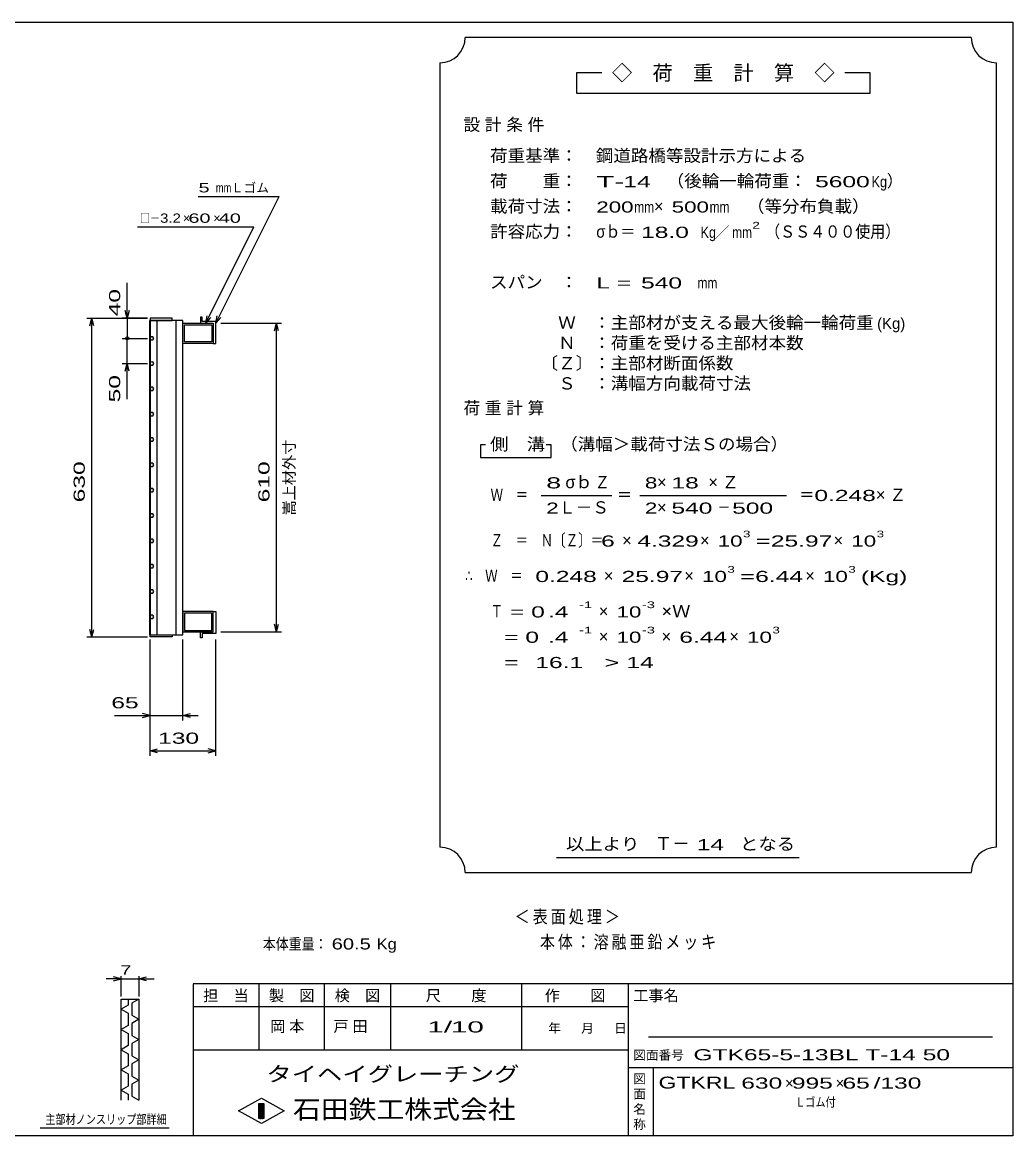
# Model space of a CAD drawing. Units: millimetres, scale not verified. Extents: x -1820 to 1731, y -1282 to 1054.
# Drawn here: x -227 to 1731, y -1146 to 1054 of the extents above; entities that cross this region are included whole.
import ezdxf
from ezdxf.enums import TextEntityAlignment as Align

# ---------------------------------------------------------------- set-up
doc = ezdxf.new("R2010")
doc.units = ezdxf.units.MM
doc.header["$LTSCALE"] = 10
for name, color, linetype, lineweight in [('0_2', 150, 'Continuous', 25), ('16', 3, 'Continuous', 25), ('22', 4, 'Continuous', 25), ('24', 2, 'Continuous', 25), ('32', 4, 'Continuous', 25)]:
    doc.layers.add(name, color=color, linetype=linetype, lineweight=lineweight)
doc.styles.add('ベクトル', font='')
doc.styles.get('ベクトル').set_extended_font_data('ベクトル')

msp = doc.modelspace()

# ---------------------------------------------------------------- linework, layer by layer
at = {"layer": '0_2'}
for p, q in [((-1729, 1053.5), (1731, 1053.5)), ((1731, 1053.5), (1731, -1146.5)), ((1731, -846.5), (111, -846.5)), ((111, -846.5), (111, -1146.5)), ((241, -846.5), (241, -976.5)), ((371, -976.5), (371, -846.5)), ((501, -846.5), (501, -976.5)), ((761, -976.5), (761, -846.5)), ((971, -846.5), (971, -1146.5)), ((971, -891.5), (111, -891.5)), ((1691, -951.5), (1011, -951.5)), ((111, -976.5), (971, -976.5)), ((971, -1011.5), (1731, -1011.5)), ((1021, -1146.5), (1021, -1011.5)), ((201, -1097.5), (246, -1072.5)), ((246, -1072.5), (291, -1097.5)), ((246, -1122.5), (201, -1097.5)), ((241, -1082.5), (251, -1082.5)), ((241, -1112.5), (241, -1082.5)), ((241, -1082.5), (243, -1082.5)), ((243, -1082.5), (243, -1112.5)), ((245, -1112.5), (245, -1082.5)), ((245, -1082.5), (247, -1082.5)), ((291, -1097.5), (246, -1122.5)), ((247, -1082.5), (247, -1112.5)), ((249, -1112.5), (249, -1082.5)), ((249, -1082.5), (251, -1082.5)), ((251, -1082.5), (251, -1112.5)), ((251, -1082.5), (251, -1112.5)), ((251, -1112.5), (241, -1112.5)), ((243, -1112.5), (245, -1112.5)), ((247, -1112.5), (249, -1112.5)), ((1731, -1146.5), (-1729, -1146.5))]:
    msp.add_line(p, q, dxfattribs=at)
at = {"layer": '16'}
for p, q in [((25.3, -156.5), (25.3, 464.5)), ((25.3, 464.5), (26, 464.5)), ((70, 469), (26, 469)), ((26, 469), (26, 464.5)), ((26, 464.5), (70, 464.5)), ((26, 464.5), (26, -156.5)), ((91, 464.5), (26, 464.5)), ((39.5, 464.5), (39.5, -156.5)), ((70, 464.5), (70, 469)), ((77.5, -156.5), (77.5, 464.5)), ((91, -156.5), (91, 464.5)), ((129, 471), (126, 471)), ((126, 471), (126, 459)), ((129, 462), (129, 471)), ((156, 462), (129, 462)), ((156, 419), (156, 462)), ((91, 459), (151, 459)), ((91, 419), (91, 459)), ((94, 456), (148, 456)), ((94, 422), (94, 456)), ((126, 459), (151, 459)), ((148, 456), (148, 422)), ((151, 459), (151, 419)), ((151, 459), (151, 419)), ((27.85, 432.24), (26, 428.98)), ((26, 428.98), (27.9, 425.74)), ((31.6, 432.26), (27.85, 432.24)), ((27.9, 425.74), (31.65, 425.76)), ((33.5, 429), (31.6, 432.26)), ((31.65, 425.76), (33.5, 429.02)), ((151, 419), (91, 419)), ((148, 422), (94, 422)), ((151, 419), (156, 419)), ((27.85, 382.24), (26, 378.98)), ((26, 378.98), (27.9, 375.74)), ((31.6, 382.26), (27.85, 382.24)), ((27.9, 375.74), (31.65, 375.76)), ((33.5, 379), (31.6, 382.26)), ((31.65, 375.76), (33.5, 379.02)), ((27.85, 332.24), (26, 328.98)), ((31.6, 332.26), (27.85, 332.24)), ((33.5, 329), (31.6, 332.26)), ((26, 328.98), (27.9, 325.74)), ((27.9, 325.74), (31.65, 325.76)), ((31.65, 325.76), (33.5, 329.02)), ((27.85, 282.24), (26, 278.98)), ((26, 278.98), (27.9, 275.74)), ((31.6, 282.26), (27.85, 282.24)), ((27.9, 275.74), (31.65, 275.76)), ((33.5, 279), (31.6, 282.26)), ((31.65, 275.76), (33.5, 279.02)), ((27.85, 232.24), (26, 228.98)), ((26, 228.98), (27.9, 225.74)), ((31.6, 232.26), (27.85, 232.24)), ((27.9, 225.74), (31.65, 225.76)), ((33.5, 229), (31.6, 232.26)), ((31.65, 225.76), (33.5, 229.02)), ((27.85, 182.24), (26, 178.98)), ((26, 178.98), (27.9, 175.74)), ((31.6, 182.26), (27.85, 182.24)), ((33.5, 179), (31.6, 182.26)), ((31.65, 175.76), (33.5, 179.02)), ((27.9, 175.74), (31.65, 175.76)), ((27.85, 132.24), (26, 128.98)), ((31.6, 132.26), (27.85, 132.24)), ((33.5, 129), (31.6, 132.26)), ((26, 128.98), (27.9, 125.74)), ((27.9, 125.74), (31.65, 125.76)), ((31.65, 125.76), (33.5, 129.02)), ((27.85, 82.24), (26, 78.98)), ((26, 78.98), (27.9, 75.74)), ((31.6, 82.26), (27.85, 82.24)), ((27.9, 75.74), (31.65, 75.76)), ((33.5, 79), (31.6, 82.26)), ((31.65, 75.76), (33.5, 79.02)), ((27.85, 32.24), (26, 28.98)), ((26, 28.98), (27.9, 25.74)), ((31.6, 32.26), (27.85, 32.24)), ((27.9, 25.74), (31.65, 25.76)), ((33.5, 29), (31.6, 32.26)), ((31.65, 25.76), (33.5, 29.02)), ((27.85, -17.76), (26, -21.02)), ((26, -21.02), (27.9, -24.26)), ((31.6, -17.74), (27.85, -17.76)), ((33.5, -21), (31.6, -17.74)), ((31.65, -24.24), (33.5, -20.98)), ((27.9, -24.26), (31.65, -24.24)), ((27.85, -67.76), (26, -71.02)), ((26, -71.02), (27.9, -74.26)), ((31.6, -67.74), (27.85, -67.76)), ((27.9, -74.26), (31.65, -74.24)), ((33.5, -71), (31.6, -67.74)), ((31.65, -74.24), (33.5, -70.98)), ((27.85, -117.76), (26, -121.02)), ((26, -121.02), (27.9, -124.26)), ((31.6, -117.74), (27.85, -117.76)), ((27.9, -124.26), (31.65, -124.24)), ((33.5, -121), (31.6, -117.74)), ((31.65, -124.24), (33.5, -120.98)), ((151, -111), (91, -111)), ((91, -111), (91, -151)), ((148, -114), (94, -114)), ((94, -114), (94, -148)), ((148, -148), (148, -114)), ((151, -151), (151, -111)), ((151, -111), (156, -111)), ((151, -151), (151, -111)), ((156, -111), (156, -154)), ((91, -151), (151, -151)), ((94, -148), (148, -148)), ((126, -163), (126, -151)), ((126, -151), (151, -151)), ((156, -154), (129, -154)), ((129, -154), (129, -163)), ((26, -156.5), (25.3, -156.5)), ((26, -156.5), (70, -156.5)), ((26, -161), (26, -156.5)), ((26, -156.5), (91, -156.5)), ((70, -161), (26, -161)), ((70, -156.5), (70, -161)), ((129, -163), (126, -163))]:
    msp.add_line(p, q, dxfattribs=at)
at = {"layer": '22'}
for p, q in [((121, 709), (281, 709)), ((156, 459), (281, 709)), ((1, 649), (231, 649)), ((136, 459), (231, 649)), ((-19, 469), (-19, 539)), ((-19, 469), (-23, 484)), ((-15, 484), (-19, 469)), ((-99, 469), (21, 469)), ((-93, 454), (-89, 469)), ((-85, 454), (-89, 469)), ((-89, -161), (-89, 469)), ((21, 469), (-29, 469)), ((-19, 469), (-19, 429)), ((136, 459), (139, 473.6)), ((136, 459), (146, 470)), ((156, 459), (159, 473.6)), ((156, 459), (166, 470)), ((166, 459), (286, 459)), ((272, 444), (276, 459)), ((280, 444), (276, 459)), ((276, -151), (276, 459)), ((-29, 429), (21, 429)), ((-19, 379), (-19, 429)), ((-29, 379), (21, 379)), ((-23, 364), (-19, 379)), ((-15, 364), (-19, 379)), ((-19, 309), (-19, 379)), ((-89, -161), (-93, -146)), ((-89, -161), (-85, -146)), ((166, -151), (286, -151)), ((276, -151), (272, -136)), ((276, -151), (280, -136)), ((-99, -161), (21, -161)), ((26, -326), (26, -166)), ((26, -396), (26, -166)), ((91, -326), (91, -166)), ((156, -396), (156, -166)), ((-44, -316), (26, -316)), ((26, -316), (11, -312)), ((11, -320), (26, -316)), ((26, -316), (91, -316)), ((91, -316), (106, -312)), ((106, -320), (91, -316)), ((91, -316), (121, -316)), ((26, -386), (41, -382)), ((41, -390), (26, -386)), ((26, -386), (156, -386)), ((156, -386), (141, -382)), ((141, -390), (156, -386))]:
    msp.add_line(p, q, dxfattribs=at)
msp.add_circle((-19, 429), 3, dxfattribs=at)
at = {"layer": '24', "color": 4}
for p, q in [((1649, 1023.5), (649, 1023.5)), ((599, 973.5), (599, -576.5)), ((1699, -576.5), (1699, 973.5)), ((919, 953.5), (869, 953.5)), ((869, 953.5), (869, 913.5)), ((1449, 953.5), (1399, 953.5)), ((1449, 913.5), (1449, 953.5)), ((869, 913.5), (1449, 913.5)), ((689, 218.5), (679, 218.5)), ((679, 218.5), (679, 193.5)), ((819, 218.5), (809, 218.5)), ((819, 193.5), (819, 218.5)), ((679, 193.5), (819, 193.5)), ((799, 118.5), (939, 118.5)), ((994, 118.5), (1284, 118.5)), ((829, -596.5), (1309, -596.5)), ((649, -626.5), (1649, -626.5))]:
    msp.add_line(p, q, dxfattribs=at)
for centre, start, end in [((599, 1023.5), 270, 0), ((1699, 1023.5), 180, 270), ((599, -626.5), 0, 90), ((1699, -626.5), 90, 180)]:
    msp.add_arc(centre, 50, start, end, dxfattribs=at)
at = {"layer": '32'}
for p, q in [((-31, -836.5), (-46, -832.5)), ((-31, -871.5), (-31, -831.5)), ((4, -831.5), (4, -871.5)), ((4, -836.5), (19, -832.5)), ((-31, -836.5), (-61, -836.5)), ((-46, -840.5), (-31, -836.5)), ((-31, -836.5), (4, -836.5)), ((19, -840.5), (4, -836.5)), ((4, -836.5), (34, -836.5)), ((-31, -876.5), (4, -876.5)), ((-31, -1076.5), (-31, -876.5)), ((-17, -876.5), (-17, -888.5)), ((4, -876.5), (-10, -884.5)), ((4, -876.5), (4, -1076.5)), ((-17, -888.5), (-31, -896.5)), ((-31, -896.5), (-17, -904.5)), ((-10, -884.5), (-10, -908.5)), ((-17, -904.5), (-17, -928.5)), ((-10, -908.5), (4, -916.5)), ((4, -916.5), (-10, -924.5)), ((-17, -928.5), (-31, -936.5)), ((-31, -936.5), (-17, -944.5)), ((-17, -944.5), (-17, -968.5)), ((-10, -924.5), (-10, -948.5)), ((-10, -948.5), (4, -956.5)), ((4, -956.5), (-10, -964.5)), ((-10, -964.5), (-10, -988.5)), ((-17, -968.5), (-31, -976.5)), ((-31, -976.5), (-17, -984.5)), ((-17, -984.5), (-17, -1008.5)), ((-10, -988.5), (4, -996.5)), ((-17, -1008.5), (-31, -1016.5)), ((4, -996.5), (-10, -1004.5)), ((-10, -1004.5), (-10, -1028.5)), ((-31, -1016.5), (-17, -1024.5)), ((-17, -1024.5), (-17, -1048.5)), ((-10, -1028.5), (4, -1036.5)), ((-17, -1048.5), (-31, -1056.5)), ((4, -1036.5), (-10, -1044.5)), ((-10, -1044.5), (-10, -1068.5)), ((-31, -1056.5), (-17, -1064.5)), ((-17, -1064.5), (-17, -1076.5)), ((-10, -1068.5), (4, -1076.5)), ((64, -1131.5), (-191, -1131.5))]:
    msp.add_line(p, q, dxfattribs=at)

# ---------------------------------------------------------------- texts
at = {"layer": '0_2', "style": 'ベクトル'}
for s, height, p in [('担\u3000当', 21.99, (131, -869.5)), ('製\u3000図', 21.99, (261, -869.5)), ('検\u3000図', 21.99, (391, -869.5)), ('尺\u3000\u3000度', 21.99, (571, -869.5)), ('作\u3000\u3000図', 21.99, (806, -869.5)), ('工事名', 21.99, (981, -869.5)), ('年', 18.33, (813, -934)), ('月', 18.33, (878, -934)), ('日', 18.33, (943, -934)), ('図面番号', 18.33, (981, -987)), ('図', 18.33, (981, -1034)), ('面', 18.33, (981, -1064)), ('名', 18.33, (981, -1094)), ('称', 18.33, (981, -1124))]:
    msp.add_text(s, height=height, dxfattribs=at).set_placement(p, align=Align.MIDDLE_LEFT)
at = {"layer": '0_2', "color": 222, "style": 'ベクトル'}
for s, height, width, p in [('タイヘイグレーチング', 29.33, 1.25, (256, -1024.5)), ('石田鉄工株式会社', 36.66, 1.1, (308.5, -1094.5))]:
    msp.add_text(s, height=height, dxfattribs=dict(at, width=width)).set_placement(p, align=Align.MIDDLE_LEFT)
at = {"layer": '22', "color": 2, "style": 'ベクトル'}
for s, height, width, p in [(' 5 ', 18.33, 1.6, (111, 726.5)), ('mm', 18.33, 0.75, (156, 726.5)), ('□－', 18.33, 0.8, (6, 666.5)), ('3.2', 18.33, 1.2, (46, 666.5)), (' 60 ', 18.33, 1.6, (91, 666.5)), (' 40 ', 18.33, 1.6, (151, 666.5)), (' 65 ', 21.99, 1.65, (-64, -291)), (' 130 ', 21.99, 1.65, (28.5, -361)), ('本体重量：', 21.99, 0.85, (249, -767.5)), (' 60.5', 21.99, 1.35, (374, -767.5)), ('Kg', 21.99, 1.1, (474, -767.5)), ('1/', 21.99, 2, (574, -931.5)), (' 10 ', 21.99, 2, (604, -931.5)), ('GTK65-5-13BL T-14 50           ', 21.99, 1.65, (1100, -986.5)), ('GTKRL', 23.46, 1.45, (1031, -1041.5)), (' 630 ', 21.99, 1.65, (1181, -1042.5)), (' 995 ', 21.99, 1.65, (1281, -1042.5)), (' 65 ', 21.99, 1.65, (1381, -1042.5)), ('/', 21.99, 1.65, (1456, -1042.5)), (' 130 ', 21.99, 1.65, (1456, -1042.5)), ('Ｌゴム付', 18.33, 0.8, (1301, -1080))]:
    msp.add_text(s, height=height, dxfattribs=dict(at, width=width)).set_placement(p, align=Align.MIDDLE_LEFT)
for s, height, p in [('Ｌゴム', 18.33, (186, 726.5)), ('×', 18.33, (91, 666.5)), ('×', 18.33, (151, 666.5)), ('×', 21.99, (1281, -1042.5)), ('×', 21.99, (1381, -1042.5))]:
    msp.add_text(s, height=height, dxfattribs=at).set_placement(p, align=Align.MIDDLE_LEFT)
at = {"layer": '22', "color": 2, "style": 'ベクトル', "width": 1.65}
for s, p in [(' 40 ', (-44, 459)), (' 50 ', (-44, 289)), (' 630 ', (-114, 91.5)), (' 610', (251, 91.5))]:
    msp.add_text(s, height=21.99, rotation=90, dxfattribs=at).set_placement(p, align=Align.MIDDLE_LEFT)
at = {"layer": '22', "color": 2, "style": 'ベクトル'}
msp.add_text('嵩上材外寸', height=21.99, rotation=90, dxfattribs=at).set_placement((301, 79), align=Align.MIDDLE_LEFT)
at = {"layer": '22', "color": 2, "attachment_point": 4, "style": 'ベクトル'}
for s, insert, char_height in [('\\T1.2;\\W0.85;＜表面処理＞', (746.5, -715), 25.66), ('\\T1.19;\\W0.85;本体：溶融亜鉛メッキ', (796.5, -765), 25.66), ('\\T1.25;岡本\u3000', (263.5, -931.5), 21.99), ('\\T1.25;戸田\u3000', (388.5, -931.5), 21.99)]:
    msp.add_mtext(s, dxfattribs=dict(at, insert=insert, char_height=char_height))
at = {"layer": '24', "style": 'ベクトル'}
for s, height, p in [('◇\u3000荷\u3000重\u3000計\u3000算\u3000◇', 29.33, (939, 953.5)), ('）', 24.19, (1482, 740)), ('×', 24.19, (1022, 690)), ('／', 21.99, (1141.5, 638.5)), ('(Kg)', 21.99, (1463, 458.5)), ('σｂ', 24.19, (847, 145)), ('×', 24.19, (1028, 145)), ('Ｌ－Ｓ', 24.19, (834, 95)), ('×', 24.19, (1028, 95)), ('×', 24.19, (959, 30)), ('×', 24.19, (1113, 30)), ('×', 24.19, (1377, 30)), ('×', 24.19, (923, -40)), ('×', 24.19, (1082, -40)), ('×', 24.19, (1321, -40)), ('×', 24.19, (913, -110)), ('×', 24.19, (913, -160)), ('×', 24.19, (1037, -160)), ('×', 24.19, (1171, -160)), ('Ｔ－', 25.66, (1023, -569))]:
    msp.add_text(s, height=height, dxfattribs=at).set_placement(p, align=Align.MIDDLE_LEFT)
for s, height, width, p in [('荷重基準：\u3000', 24.19, 1.05, (698, 790)), ('鋼道路橋等設計示方による', 24.19, 1.05, (907, 790)), ('荷\u3000\u3000重：\u3000', 24.19, 1.05, (698, 740)), ('T-', 21.99, 2, (908, 738.5)), (' 14 ', 21.99, 1.65, (948, 738.5)), ('（後輪一輪荷重：', 24.19, 1.05, (1047, 740)), (' 5600', 21.99, 1.65, (1327, 738.5)), ('Kg', 21.99, 0.85, (1452, 738.5)), ('載荷寸法：\u3000', 24.19, 1.05, (698, 690)), ('\u3000（等分布負載）', 24.19, 1.05, (1171, 690)), ('200', 21.99, 1.5, (908, 688.5)), ('mm', 21.99, 0.8, (983, 688.5)), ('500', 21.99, 1.5, (1057, 688.5)), ('mm', 21.99, 0.8, (1132, 688.5)), ('許容応力：\u3000', 24.19, 1.05, (698, 640)), ('σｂ＝', 24.19, 0.9, (908, 640)), (' 18.0', 21.99, 1.65, (983, 638.5)), ('Kg', 21.99, 0.85, (1114, 638.5)), ('mm', 21.99, 0.8, (1176.5, 638.5)), ('2', 13.2, 1.5, (1216.5, 652.5)), ('（ＳＳ４００使用）', 24.19, 0.9, (1241.5, 640)), ('スパン\u3000：\u3000', 24.19, 1.05, (698, 540)), ('L =', 21.99, 1.65, (908, 538.5)), (' 540 ', 21.99, 1.65, (983, 538.5)), ('mm', 21.99, 0.8, (1108, 538.5)), ('\u3000Ｗ\u3000：主部材が支える最大後輪一輪荷重', 24.19, 1.05, (798, 460)), ('\u3000Ｎ\u3000：荷重を受ける主部材本数', 24.19, 1.05, (798, 420)), ('〔Ｚ〕：主部材断面係数', 24.19, 1.05, (798, 380)), ('\u3000Ｓ\u3000：溝幅方向載荷寸法', 24.19, 1.05, (798, 340)), ('側\u3000溝', 24.19, 1.1, (698, 220)), ('\u3000（溝幅＞載荷寸法Ｓの場合）', 24.19, 1.05, (802, 220)), ('8', 21.99, 1.8, (809, 143.5)), ('Ｚ', 24.19, 0.9, (905, 145)), ('8', 21.99, 1.5, (1004, 143.5)), (' 18 ', 21.99, 1.65, (1043, 143.5)), ('Ｗ\u3000＝', 24.19, 0.75, (699, 120)), ('＝', 24.19, 0.9, (949, 120)), ('＝', 24.19, 0.9, (1309, 120)), ('0.248', 21.99, 1.65, (1339, 118.5)), ('2', 21.99, 1.5, (809, 93.5)), ('2', 21.99, 1.5, (1004, 93.5)), (' 540 ', 21.99, 1.65, (1043, 93.5)), ('－', 24.19, 0.75, (1148, 95)), (' 500 ', 21.99, 1.65, (1163, 93.5)), ('Ｚ\u3000＝\u3000Ｎ〔Ｚ〕＝', 24.19, 0.75, (699, 30)), ('3', 13.2, 1.5, (1198, 42.5)), ('3', 13.2, 1.5, (1462, 42.5)), (' 6 ', 21.99, 1.65, (904, 28.5)), ('4.329', 21.99, 1.65, (989, 28.5)), ('10', 21.99, 1.5, (1148, 28.5)), ('=', 21.99, 1.7, (1223, 28.5)), ('25.97', 21.99, 1.65, (1253, 28.5)), ('10', 21.99, 1.5, (1412, 28.5)), ('3', 13.2, 1.5, (1167, -27.5)), ('3', 13.2, 1.5, (1406, -27.5)), ('∴\u3000Ｗ\u3000＝', 24.19, 0.75, (649, -40)), (' 0.248', 21.99, 1.65, (774, -41.5)), ('25.97', 21.99, 1.65, (958, -41.5)), ('10', 21.99, 1.5, (1117, -41.5)), ('=', 21.99, 1.7, (1192, -41.5)), ('6.44', 21.99, 1.65, (1222, -41.5)), ('10', 21.99, 1.5, (1356, -41.5)), ('(Kg)', 21.99, 1.65, (1431, -41.5)), ('Ｔ', 24.19, 0.75, (699, -110)), (' = 0', 21.99, 1.65, (724, -111.5)), (' .4 ', 21.99, 1.65, (799, -111.5)), ('-1', 13.2, 1.65, (874, -97.5)), ('10', 21.99, 1.5, (948, -111.5)), ('-3', 13.2, 1.65, (998, -97.5)), ('×Ｗ', 24.19, 1.1, (1037, -110)), ('  = 0', 21.99, 1.65, (699, -161.5)), (' .4 ', 21.99, 1.65, (799, -161.5)), ('-1', 13.2, 1.65, (874, -147.5)), ('10', 21.99, 1.5, (948, -161.5)), ('-3', 13.2, 1.65, (998, -147.5)), ('6.44', 21.99, 1.65, (1072, -161.5)), ('10', 21.99, 1.5, (1206, -161.5)), ('3', 13.2, 1.5, (1256, -147.5)), ('  =', 21.99, 1.65, (699, -211.5)), (' 16.1', 21.99, 1.65, (774, -211.5)), ('>', 21.99, 1.7, (924, -211.5)), (' 14 ', 21.99, 1.65, (954, -211.5)), ('以上より\u3000', 24.19, 1.1, (848, -570)), (' 14 ', 21.99, 1.65, (1093, -571.5)), ('となる', 24.19, 1.1, (1192, -570))]:
    msp.add_text(s, height=height, dxfattribs=dict(at, width=width)).set_placement(p, align=Align.MIDDLE_LEFT)
at = {"layer": '24', "char_height": 24.19, "attachment_point": 4, "style": 'ベクトル'}
for s, insert in [('\\T1.28;設計条件', (645.5, 850)), ('\\T1.28;荷重計算', (645.5, 290)), ('\\T1.42;×Ｚ', (1129.5, 145)), ('\\T1.42;×Ｚ', (1460.5, 120))]:
    msp.add_mtext(s, dxfattribs=dict(at, insert=insert))
at = {"layer": '32', "color": 2, "style": 'ベクトル'}
for s, width, p in [(' 7 ', 1.6, (-43.5, -819)), ('主部材ノンスリップ部詳細', 0.8, (-181, -1114))]:
    msp.add_text(s, height=18.33, dxfattribs=dict(at, width=width)).set_placement(p, align=Align.MIDDLE_LEFT)

doc.saveas('drawing.dxf')
